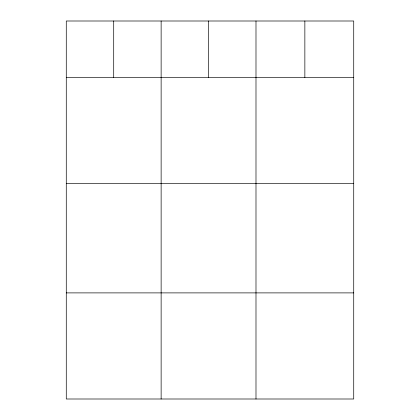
<?xml version="1.0" encoding="UTF-8"?>
<svg xmlns="http://www.w3.org/2000/svg" width="420" height="420" viewBox="0 0 420 420"><rect width="100%" height="100%" fill="white"/><g stroke="black" fill="none" stroke-linecap="round" stroke-linejoin="round"><path stroke-width="0.63" d="M353.724 77.464L353.724 399L66.276 399L66.276 21L353.724 21L353.724 77.464L66.276 77.464M66.276 183.572L353.724 183.572M66.276 292.892L353.724 292.892M304.857 21L304.857 77.464M255.99 21L255.99 399M208.561 21L208.561 77.464M161.133 21L161.133 399M113.705 21L113.705 77.464"/></g></svg>
